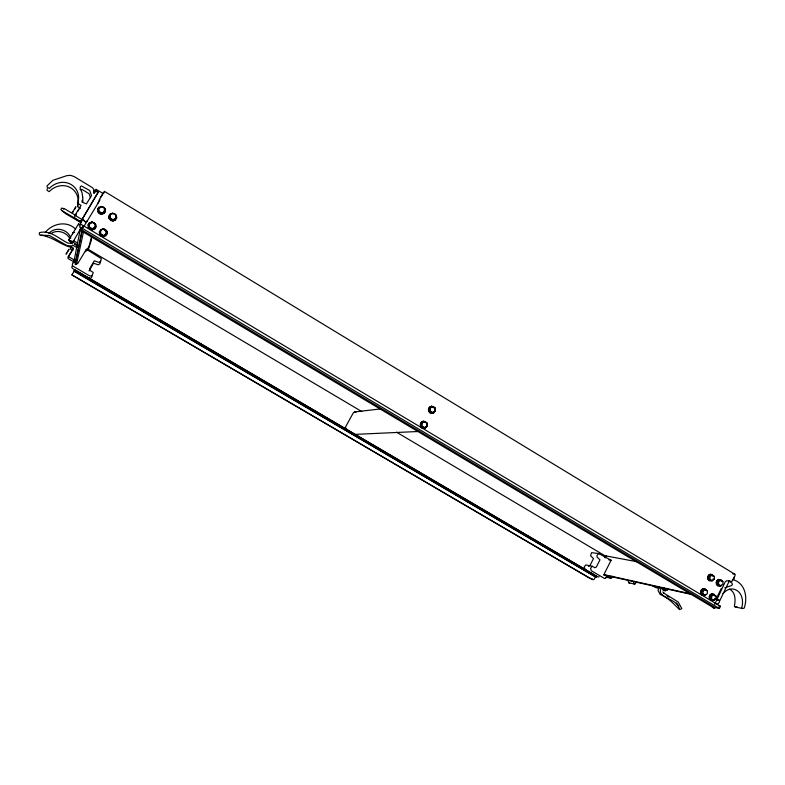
<?xml version="1.0" encoding="UTF-8"?>
<svg xmlns="http://www.w3.org/2000/svg" width="785" height="785" viewBox="0 0 785 785"><rect width="100%" height="100%" fill="white"/><g stroke="black" fill="none" stroke-linecap="round" stroke-linejoin="round"><path stroke-width="1.18" d="M92.493 274.711L91.502 277.615L90.147 278.273L88.636 277.949M82.023 202.245L82.15 200.244M70.522 248.806L70.866 246.755L73.309 248.207L72.946 250.238L70.522 248.806L70.719 246.696M80.531 208.359L77.607 206.602L78.078 201.5A14.954 14.051 26.7 0 0 74.163 190.569C67.167 183.121 55.725 184.593 49.2 191.658L47.041 190.333L47.267 188.508M77.607 206.602L78.588 198.419A15.15 14.218 26.9 0 0 74.624 187.35C67.549 179.804 55.961 181.286 49.357 188.429L47.169 187.095L47.1 185.81L52.929 180.285L66.892 175.644L70.65 175.359L74.271 176.635L92.404 187.644L93.857 189.45L93.552 193.12L94.141 193.473L95.868 191.138L98.115 192.492L82.062 219.564L81.699 221.448M80.884 224.785L78.529 223.941L68.746 240.004L71.984 243.291M716.587 598.17L717.588 600.388C719.403 598.896 720.453 601.938 718.667 602.998A1.972 1.737 -83.9 0 1 716.303 603.842M68.285 256.469L67.971 258.422L73.751 261.827L74.133 259.904L68.285 256.469L73.309 248.207M78.107 203.58L81.071 205.366L74.987 215.325L74.516 218.21L81.512 222.381M81.355 227.385L73.142 241.711L68.746 240.004M78.529 223.941L78.657 224.844M658.478 588.367L658.085 590.516L660.156 594.441C668.349 597.748 673.599 603.812 679.535 609.641L681.822 608.66L678.25 602.046L663.717 593.038L664.11 593.44L662.874 591.949M714.713 604.332L725.163 581.92L726.596 580.772L732.032 581.351L735.045 575.69L734.868 574.227L104.366 191.324L99.773 198.742L98.007 203.119M73.682 262.769L80.718 227.13M595.403 577.093L593.96 579.585L592.194 579.556L72.034 274.907L74.781 269.795L596.659 576.18L596.119 577.26L74.025 271.208M82.925 227.65L83.338 225.648L81.051 231.094M75.35 262.425L81.679 231.693M75.193 264.702L82.023 231.801M76.577 264.113L83.357 232.488M89.117 224.186L92.11 222.175L95.005 223.911L94.887 227.63L92.012 229.132L89.127 227.405L89.117 224.186L91.031 223.195M89.127 227.405L89.235 223.676M91.992 222.695L92.11 222.175M92.012 229.132L95.014 227.13L94.887 227.63M85.771 251.799L86.409 249.237L101.324 258.648L100.715 261.395L99.057 262.416L94.318 260.806L89.676 268.598L89.961 270.423L93.219 272.444L92.218 275.388L90.844 276.055L89.304 275.731L73.27 266.301A1.913 1.825 23 0 1 72.573 263.78C72.563 261.464 75.596 261.395 75.36 263.564L76.282 264.035L77.784 263.475L86.409 249.237M98.645 208.516L101.648 206.484L104.523 208.221L104.385 211.979L101.52 213.451L98.655 211.724L98.645 208.516L101.648 206.484M94.867 224.422L95.005 223.911M98.655 211.724L98.782 207.966M88.263 249.522L91.57 236.707M90.363 243.536L91.6 238.817M104.003 192.708L103.64 193.296M101.52 213.451L104.533 211.44M104.523 208.221L104.385 211.979M100.598 230.476L100.46 234.175L103.335 235.892L106.348 233.91L106.328 230.702L103.463 228.975L100.598 230.476L100.46 234.175M103.306 229.475L103.463 228.975M103.335 235.892L106.348 233.91M110.086 214.786L109.939 218.524L112.795 220.242L115.817 218.24L115.797 215.031L112.942 213.304L110.086 214.786L109.939 218.524M106.191 234.401L106.328 230.702M636.488 581.705L635.006 584.187L628.893 582.862L628.265 581.292M112.765 213.834L112.942 213.304M72.495 233.802L72.887 232.576L74.624 232.429M112.795 220.242L115.817 218.24M115.621 215.561L115.797 215.031M605.215 557.566L605.392 556.035L396.572 432.201M729.432 580.674L719.865 600.505L716.636 599.593M81.532 229.711L715.017 607.472L719.413 608.493L720.483 606.275L81.561 224.647A2.355 2.227 27 0 1 80.698 221.537L82.327 219.211L85.251 221.89L87.086 221.223M716.872 597.581L721.346 588.338M712.417 607.374L714.586 608.346L715.017 607.472M75.811 214.962L76.518 213.51M100.578 197.575L103.62 192.58M99.695 200.43L100.029 199.753M611.073 560.274L604.421 573.541L604.597 574.934L607.011 575.68L606.187 577.583A1.648 1.492 -83 0 1 604.156 578.27L591.409 570.783L590.526 568.428L592.214 566.25L594.893 567.732L596.276 567.074L599.966 559.842L597.012 557.026L597.091 555.28L598.788 553.504L611.073 560.274L608.875 559.852M605.794 577.122L610.907 578.28L611.996 576.111M69.001 255.959L72.043 250.945M73.712 271.993L74.693 270.197M592.194 579.556L592.547 578.839M605.068 557.86L606.167 555.672M45.304 232.36C52.301 223.509 67.235 220.183 75.684 229.318M74.555 209.487L75.88 206.749L72.191 212.794L73.28 211.577M429.63 407.081L428.581 409.024L428.826 411.252L430.268 412.91M67.981 251.337L69.06 249.179L66.009 254.193L66.921 253.074M80.727 220.811L80.404 221.38L62.172 210.851M88.999 270.913L93.582 263.22L98.262 264.81L99.901 263.799L100.5 261.091M87.017 249.748L90.059 244.724M72.034 274.907L72.495 274.142L72.289 275.172L589.633 578.153L591.576 578.614M87.439 250.023L88.901 247.609M100.608 229.838L102.884 228.857L105.298 229.446L106.946 231.29L107.221 233.685L105.965 235.804L103.718 236.687L101.304 236.099L99.646 234.254L99.381 231.86L100.627 229.74M110.106 214.089L108.85 216.209L109.115 218.603M115.405 220.163L116.661 218.044L116.396 215.659L114.747 213.814L112.314 213.324M89.304 222.95L88.067 224.981L88.312 227.483L89.981 229.328L92.404 229.926L94.691 228.945L95.888 227.012L95.623 224.618L93.965 222.773L91.541 222.175L89.274 223.058L88.048 225.079M98.822 207.289L97.595 209.31L97.831 211.803L99.489 213.657L101.913 214.256L104.189 213.275L105.406 211.263M97.566 209.409L98.792 207.397L101.079 206.416M94.691 228.945L95.917 226.914L95.652 224.52L93.984 222.665L91.56 222.067M104.16 213.383L105.376 211.361L105.141 208.869M83.946 226.394L99.155 201.382M86.703 250.268L87.577 248.953L361.777 411.566M77.754 211.371L78.932 209.556M83.23 227.316L84.005 226.139M613.193 576.514L611.103 577.721M48.935 233.371C53.851 227.621 62.878 228.229 67.991 233.39A12.442 11.765 23.5 0 1 70.758 238.1M722.946 593.489L725.33 591.439A12.334 10.813 -84.2 0 1 733.847 589.182C742.021 591.34 743.788 600.662 741.756 607.757L742.404 608.542L744.19 608.149C747.869 597.473 745.338 582.862 732.66 579.546M380.921 408.877L354.555 411.948L353.289 412.881L345.714 426.618L345.586 428.227L346.499 429.542M713.82 600.329L715.959 598.808L715.92 595.992L713.742 594.677L712.387 594.382L710.248 595.893L710.288 598.71L713.82 600.329L710.288 598.71M705.215 595.177L707.363 593.656L707.324 590.83L705.126 589.515L703.792 589.231L701.643 590.742L701.682 593.568L705.215 595.177L701.682 593.568M720.807 585.885L722.936 584.374L722.897 581.567L720.718 580.252L719.354 579.978L717.225 581.479L717.264 584.295L720.807 585.885L717.264 584.295M710.248 595.893L711.602 596.198L713.742 594.677M712.231 580.714L714.37 579.212L714.33 576.386L712.142 575.071L710.788 574.806L708.649 576.308L708.688 579.134L712.231 580.714L708.688 579.134M701.643 590.742L702.977 591.036L705.126 589.515M717.225 581.479L718.589 581.754L720.718 580.252M708.649 576.308L710.003 576.573L712.142 575.071M736.791 606.481L735.025 606.864L734.377 606.098C735.604 600.211 735.771 592.361 729.52 589.133M421.359 423.272L424.656 421.712L427.158 423.203L427.187 426.216L424.714 427.737L421.388 426.275L421.359 423.272L424.656 421.712M423.89 427.776L427.187 426.216M429.474 408.239L432.78 406.659L435.273 408.161L435.302 411.163L432.839 412.665L429.503 411.242L429.474 408.239L432.78 406.659M432.81 412.233L435.302 411.163M714.468 599.661L712.78 600.594L710.7 600.191L709.424 598.69L709.208 596.61L710.111 594.745L711.789 593.803L713.879 594.216L715.145 595.717M703.929 595.403L705.627 594.461M705.882 594.52L704.184 595.462L702.094 595.05L700.828 593.548L700.603 591.458L701.505 589.594L703.203 588.662L705.293 589.064L706.559 590.575M712.054 593.862L710.366 594.794L709.463 596.669L709.689 598.749L710.955 600.25M719.021 579.467L717.343 580.39L716.45 582.254L716.666 584.325L717.932 585.836M703.458 588.711L701.761 589.643L700.858 591.517L701.083 593.607L702.359 595.108M719.492 586.13L721.17 585.198M721.435 585.257L719.757 586.189L717.667 585.777L716.411 584.276L716.185 582.195L717.078 580.341L718.766 579.418L720.846 579.821L722.102 581.322M712.878 580.095L711.19 581.028L709.1 580.625L707.834 579.114L707.609 577.034L708.512 575.169L710.199 574.247L712.289 574.649L713.555 576.161M710.464 574.296L708.777 575.219L707.874 577.083L708.099 579.163L709.365 580.674M87.125 221.164L85.614 221.949L82.356 218.819L98.223 192.04L95.976 190.676L94.367 192.099L93.925 191.265L96.025 189.263L102.982 193.483M724.722 587.877L731.62 585.502L732.415 584.472L731.797 582.882L728.666 580.988M51.172 233.488C56.383 229.897 63.291 231.418 67.677 235.578A12.315 11.647 23.3 0 1 69.708 238.503M588.475 566.368L589.849 565.72L593.509 558.567L590.575 555.78L591.576 552.66L600.005 553.71M423.458 421.192L421.516 422.114L420.456 424.057L420.701 426.294L422.153 427.953L424.243 428.414L426.186 427.491L427.236 425.539L426.991 423.311L425.391 421.663M432.192 413.391L434.125 412.478L435.165 410.545L434.919 408.318M431.564 406.179L429.464 407.101L428.414 409.044L428.659 411.262L430.101 412.93L432.349 413.371L434.291 412.459L435.332 410.526L435.086 408.298L433.487 406.659M80.021 189.646L82.101 189.479L89.078 193.709L90.56 197.791M115.444 220.065L113.168 221.046L110.763 220.448L109.144 218.495L108.879 216.111M110.067 214.197L112.343 213.216M40.889 235.107L49.435 235.51L67.245 245.705L72.269 245.891M434.419 408.239L435.273 408.161M429.503 411.242L432.839 412.665M76.832 247L77.715 246.941M427.158 423.203L423.831 421.761M421.388 426.275L424.714 427.737M356.007 434.34L418.454 431.485M71.18 243.242L67.942 243.124C59.12 238.846 50.073 229.691 39.486 232.664L39.25 234.283L40.025 235.147C51.408 235.981 59.945 244.42 70.67 247.226M354.555 411.948L356.105 412.096M628.893 582.862L629.707 582.99M732.797 573.855L734.868 574.227M603.891 555.525L637.479 561.834M712.966 576.131L714.33 576.386M713.006 578.938L714.37 579.212M722.897 581.567L719.354 579.978M592.214 566.25L585.826 564.906L584.158 567.045L585.031 569.38M707.324 590.83L703.792 589.231M425.548 421.653L423.292 421.202L421.349 422.124L420.299 424.067L420.544 426.304L421.996 427.962L424.086 428.414L426.029 427.501L427.079 425.548L426.834 423.321M603.881 574.6L691.713 594.068M603.528 574.905L691.467 594.461M431.397 406.198L433.644 406.64M714.556 595.687L715.92 595.992M658.429 588.161L655.387 587.484L652.178 585.581M714.605 598.494L715.959 598.808M735.025 606.864L742.404 608.542M718.354 605.784L720.483 606.275M47.051 236.687L45.275 235.618M92.424 229.828L90 229.24L88.332 227.385M103.748 236.599L101.334 236L99.675 234.156L99.401 231.761M102.855 228.945L105.269 229.544L106.917 231.389L107.182 233.773M110.803 220.34L113.207 220.938M101.932 214.158L99.518 213.549L97.86 211.705M101.049 206.524L103.492 207.014L105.112 208.977M662.864 589.898L663.884 590.134L658.841 587.052M663.374 590.408L665.533 590.899L664.306 589.476L667.436 590.173L664.169 588.24M74.447 244.331L77.048 245.538L76.665 247.452L72.563 245.028M81.002 222.655L65.577 213.667L60.857 209.566L61.593 208.113L64.449 208.702L75.841 215.463M606.363 575.601L610.907 578.28M74.075 270.953L596.119 577.26M657.398 586.738L659.331 588.259M73.339 240.553L77.538 243.036L77.146 245.008L73.427 242.379L69.914 241.015L72.357 243.095M89.245 226.904L92.139 228.631M100.608 233.694L103.483 235.412M81.866 228.062L719.413 608.493M80.953 230.662L714.586 608.346M104.268 230.044L106.181 231.192M712.387 594.382L713.83 595.246M74.987 215.325L82.062 219.564M98.792 211.185L101.667 212.921M110.096 217.994L112.962 219.721M431.936 406.738L433.595 407.739M733.19 579.134L733.906 579.065L734.475 576.582M666.926 595.844L668.977 597.11M114.708 213.922L116.357 215.767L116.622 218.151M634.192 584.06L633.554 582.47M713.614 594.157L714.88 595.658M705.028 589.015L706.304 590.516M712.024 574.6L713.29 576.111M720.581 579.772L721.837 581.273M678.858 606.226L676.444 602.919M63.359 208.486L63.771 209.232M679.339 608.817C677.278 599.701 665.14 599.73 660.479 592.646L660.381 589.457M718.589 581.754L718.628 584.57M711.602 596.198L711.642 599.024M710.003 576.573L710.042 579.399M702.977 591.036L703.017 593.862M430.317 408.161L430.347 411.163M422.183 423.223L422.212 426.235M599.132 576.72A1.629 1.472 -82.9 0 1 597.65 576.789L72.809 268.656A1.894 1.796 22.8 0 1 72.112 266.164M80.855 228.19A2.316 2.198 26.7 0 1 80.001 225.128M70.66 241.142A12.315 11.647 23.3 0 1 70.944 243.438M82.71 197.153L82.945 202.51L86.409 203.894L91.541 195.583L89.725 190.539L81.561 185.996L80.561 186.418L80.08 187.909L82.032 192.678L82.71 197.153"/></g></svg>
